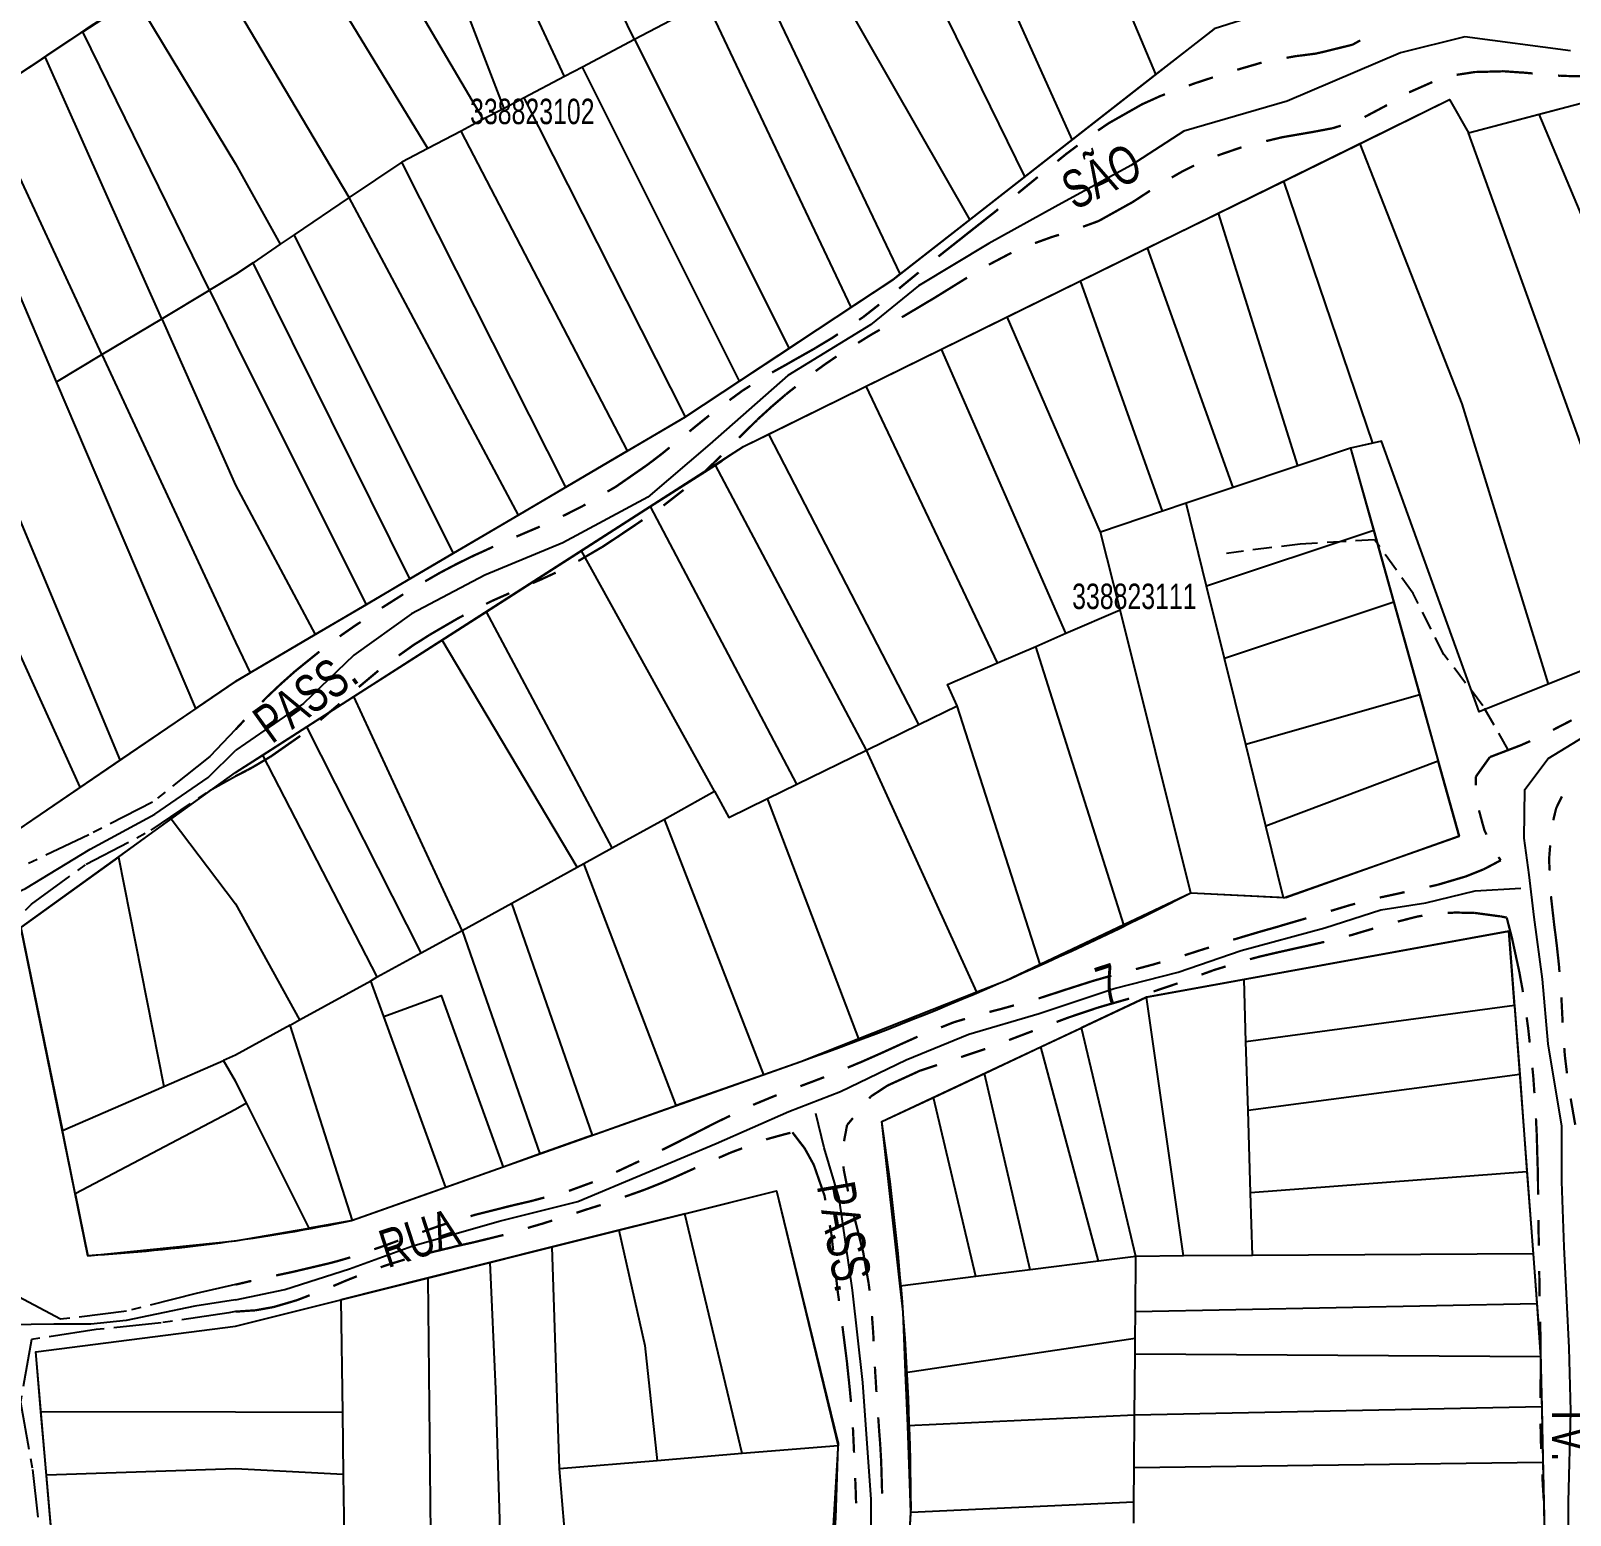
# Model space of a CAD drawing. Extents: x 204256 to 207861, y 4845615 to 4848347.
# Drawn here: x 205780.1 to 205901.2, y 4847401.7 to 4847518.5 of the extents above; entities that cross this region are included whole.
import ezdxf
from ezdxf.enums import TextEntityAlignment as Align

# ---------------------------------------------------------------- set-up
doc = ezdxf.new("R2010")
doc.units = 0
doc.header["$LTSCALE"] = 1.5
doc.header["$MEASUREMENT"] = 0
doc.linetypes.add('PHANTOMX2', pattern=[5, 2.5, -0.5, 0.5, -0.5, 0.5, -0.5])
doc.linetypes.add('TRACO_15', pattern=[3, 2, -1])
for name, color, linetype in [('CD-MALHA-LOTES', 40, 'CONTINUOUS'), ('CD_TXT_QUADRA', 7, 'CONTINUOUS'), ('RU-QUADRAS', 210, 'CONTINUOUS'), ('SV-CAMINHO-TRILHA', 20, 'CONTINUOUS'), ('SV-EIXO-RUA-N-PAV', 6, 'CONTINUOUS'), ('SV-RUA-NAO-PAV-S-GUIA-C-GUIA', 7, 'PHANTOMX2'), ('SV-TXT-RUA-N-PAV-S-GUIA-C-GUIA', 7, 'CONTINUOUS')]:
    doc.layers.add(name, color=color, linetype=linetype)
doc.styles.add('ARIAL', font='ARIAL.TTF')

msp = doc.modelspace()

# ---------------------------------------------------------------- linework, layer by layer
at = {"layer": 'CD-MALHA-LOTES'}
for points in [[(205827.6, 4847517.82), (205817.04, 4847539.43)], [(205868.61, 4847515.09), (205859.43, 4847536.9)], [(205822.07, 4847514.91), (205812.13, 4847536.35)], [(205817.33, 4847512.41), (205808.91, 4847534.33)], [(205862.03, 4847509.95), (205851.28, 4847533.83)], [(205858.3, 4847507.04), (205846.12, 4847531.88)], [(205815.69, 4847511.55), (205804.08, 4847531.3)], [(205811.34, 4847509.25), (205799.62, 4847528.5)], [(205805.15, 4847505.39), (205793.7, 4847524.7)], [(205853.97, 4847503.66), (205841.64, 4847525.22)], [(205848.5, 4847499.39), (205837.28, 4847522.93)], [(205784.19, 4847518.42), (205788.32, 4847521.14)], [(205788.32, 4847521.14), (205796.21, 4847508.04), (205799.72, 4847501.72)], [(205833.24, 4847520.79), (205827.6, 4847517.82)], [(205844.63, 4847496.76), (205833.24, 4847520.79)], [(205781.24, 4847516.47), (205784.19, 4847518.42)], [(205794.17, 4847498.12), (205784.19, 4847518.42)], [(205873.13, 4847518.61), (205868.61, 4847515.09)], [(205827.6, 4847517.82), (205823.5, 4847515.66)], [(205827.6, 4847517.82), (205839.75, 4847493.53)], [(205777.1, 4847511.56), (205778.61, 4847514.73), (205781.24, 4847516.47)], [(205790.4, 4847495.86), (205781.24, 4847516.47)], [(205822.07, 4847514.91), (205818.92, 4847513.25)], [(205823.5, 4847515.66), (205822.07, 4847514.91)], [(205835.86, 4847490.96), (205823.5, 4847515.66)], [(205868.61, 4847515.09), (205862.03, 4847509.95)], [(205898.76, 4847511.95), (205904.25, 4847513.4)], [(205817.33, 4847512.41), (205815.69, 4847511.55)], [(205818.92, 4847513.25), (205817.33, 4847512.41)], [(205831.6, 4847488.14), (205818.92, 4847513.25)], [(205884.64, 4847509.63), (205891.7, 4847513.1), (205893.2, 4847510.48)], [(205785.7, 4847493.04), (205777.1, 4847511.56)], [(205815.69, 4847511.55), (205813.95, 4847510.63)], [(205893.2, 4847510.48), (205898.76, 4847511.95)], [(205905.58, 4847495.71), (205898.76, 4847511.95)], [(205813.95, 4847510.63), (205811.34, 4847509.25)], [(205827.04, 4847485.46), (205813.95, 4847510.63)], [(205862.03, 4847509.95), (205858.3, 4847507.04)], [(205907.67, 4847470.39), (205893.2, 4847510.48)], [(205811.34, 4847509.25), (205809.29, 4847508.17)], [(205878.67, 4847506.69), (205884.64, 4847509.63)], [(205884.64, 4847509.63), (205892.67, 4847489.17), (205899.47, 4847467.12)], [(205782.12, 4847490.9), (205775.11, 4847507.36)], [(205809.29, 4847508.17), (205805.15, 4847505.39)], [(205822.2, 4847482.61), (205809.29, 4847508.17)], [(205858.3, 4847507.04), (205853.97, 4847503.66)], [(205873.53, 4847504.17), (205878.67, 4847506.69)], [(205885.67, 4847486.08), (205878.67, 4847506.69)], [(205805.15, 4847505.39), (205800.82, 4847502.46)], [(205818.46, 4847480.41), (205805.15, 4847505.39)], [(205867.94, 4847501.43), (205873.53, 4847504.17)], [(205879.77, 4847484.29), (205873.53, 4847504.17)], [(205853.97, 4847503.66), (205848.5, 4847499.39)], [(205799.72, 4847501.72), (205797.58, 4847500.27)], [(205800.82, 4847502.46), (205799.72, 4847501.72)], [(205813.36, 4847477.41), (205800.82, 4847502.46)], [(205862.66, 4847498.83), (205867.94, 4847501.43)], [(205874.69, 4847482.58), (205867.94, 4847501.43)], [(205797.58, 4847500.27), (205796.21, 4847499.34), (205794.17, 4847498.12)], [(205809.91, 4847475.39), (205797.58, 4847500.27)], [(205787.13, 4847461.15), (205771.23, 4847499.21)], [(205844.63, 4847496.76), (205847.9, 4847498.92), (205848.5, 4847499.39)], [(205790.4, 4847495.86), (205794.17, 4847498.12)], [(205794.17, 4847498.12), (205796.21, 4847493.95), (205806.47, 4847473.36)], [(205856.91, 4847496.01), (205862.66, 4847498.83)], [(205869.13, 4847480.72), (205862.66, 4847498.83)], [(205844.63, 4847496.76), (205839.75, 4847493.53)], [(205785.7, 4847493.04), (205790.4, 4847495.86)], [(205790.4, 4847495.86), (205796.21, 4847482.77), (205802.47, 4847471.01)], [(205851.75, 4847493.47), (205856.91, 4847496.01)], [(205864.25, 4847479.08), (205856.91, 4847496.01)], [(205782.12, 4847490.9), (205785.7, 4847493.04)], [(205785.7, 4847493.04), (205796.21, 4847470.42), (205797.35, 4847468)], [(205839.75, 4847493.53), (205835.86, 4847490.96)], [(205845.81, 4847490.55), (205851.75, 4847493.47)], [(205861.53, 4847471.11), (205851.75, 4847493.47)], [(205793.08, 4847465.2), (205782.12, 4847490.9)], [(205835.86, 4847490.96), (205831.6, 4847488.14)], [(205838.15, 4847486.79), (205845.81, 4847490.55)], [(205856.14, 4847468.78), (205845.81, 4847490.55)], [(205827.04, 4847485.46), (205831.6, 4847488.14)], [(205833.95, 4847484.35), (205834.48, 4847484.69), (205836.17, 4847485.82), (205838.15, 4847486.79)], [(205849.96, 4847463.94), (205838.15, 4847486.79)], [(205883.92, 4847485.68), (205879.77, 4847484.29)], [(205885.67, 4847486.08), (205883.92, 4847485.68)], [(205883.92, 4847485.68), (205885.74, 4847479.2)], [(205899.47, 4847467.12), (205894.02, 4847464.94), (205886.35, 4847486.24), (205885.67, 4847486.08)], [(205827.04, 4847485.46), (205822.2, 4847482.61)], [(205828.85, 4847481.08), (205833.95, 4847484.35)], [(205845.83, 4847461.91), (205833.95, 4847484.35)], [(205879.77, 4847484.29), (205874.69, 4847482.58)], [(205822.2, 4847482.61), (205818.46, 4847480.41)], [(205874.69, 4847482.58), (205870.98, 4847481.34)], [(205823.42, 4847477.6), (205828.85, 4847481.08)], [(205840.35, 4847459.23), (205828.85, 4847481.08)], [(205869.13, 4847480.72), (205864.25, 4847479.08)], [(205870.98, 4847481.34), (205869.13, 4847480.72)], [(205872.59, 4847474.82), (205870.98, 4847481.34)], [(205818.46, 4847480.41), (205813.36, 4847477.41)], [(205783.98, 4847459), (205774.78, 4847479.28)], [(205865.78, 4847472.95), (205864.25, 4847479.08)], [(205885.74, 4847479.2), (205872.59, 4847474.82)], [(205885.74, 4847479.2), (205887.32, 4847473.56)], [(205813.36, 4847477.41), (205809.91, 4847475.39)], [(205815.95, 4847472.81), (205823.42, 4847477.6)], [(205833.89, 4847458.68), (205823.42, 4847477.6)], [(205809.91, 4847475.39), (205806.47, 4847473.36)], [(205874, 4847469.12), (205872.59, 4847474.82)], [(205887.32, 4847473.56), (205874, 4847469.12)], [(205887.32, 4847473.56), (205889.36, 4847466.26)], [(205806.47, 4847473.36), (205802.47, 4847471.01)], [(205812.47, 4847470.58), (205815.95, 4847472.81)], [(205825.84, 4847454.24), (205815.95, 4847472.81)], [(205861.53, 4847471.11), (205865.78, 4847472.95)], [(205871.34, 4847450.67), (205865.78, 4847472.95)], [(205802.47, 4847471.01), (205797.35, 4847468)], [(205859.15, 4847470.08), (205861.53, 4847471.11)], [(205805.52, 4847466.13), (205812.47, 4847470.58)], [(205823.07, 4847452.72), (205812.47, 4847470.58)], [(205856.14, 4847468.78), (205859.15, 4847470.08)], [(205866.07, 4847448.17), (205859.15, 4847470.08)], [(205907.67, 4847470.39), (205899.47, 4847467.12)], [(205852.97, 4847465.41), (205852.22, 4847467.09), (205856.14, 4847468.78)], [(205875.67, 4847462.35), (205874, 4847469.12)], [(205793.08, 4847465.2), (205796.21, 4847467.33), (205797.35, 4847468)], [(205889.36, 4847466.26), (205875.67, 4847462.35)], [(205889.36, 4847466.26), (205890.82, 4847461.06)], [(205793.08, 4847465.2), (205787.13, 4847461.15)], [(205801.81, 4847463.75), (205805.52, 4847466.13)], [(205814.03, 4847447.74), (205805.52, 4847466.13)], [(205849.96, 4847463.94), (205852.97, 4847465.41)], [(205859.51, 4847445.05), (205852.97, 4847465.41)], [(205798.35, 4847461.53), (205801.81, 4847463.75)], [(205810.81, 4847445.96), (205801.81, 4847463.75)], [(205845.83, 4847461.91), (205849.96, 4847463.94)], [(205791.15, 4847456.51), (205796.21, 4847460.16), (205798.35, 4847461.53)], [(205807.36, 4847444.07), (205798.35, 4847461.53)], [(205840.35, 4847459.23), (205845.83, 4847461.91)], [(205854.53, 4847442.87), (205845.83, 4847461.91)], [(205877.26, 4847455.93), (205875.67, 4847462.35)], [(205787.13, 4847461.15), (205783.98, 4847459)], [(205890.82, 4847461.06), (205877.26, 4847455.93)], [(205878.65, 4847450.3), (205892.47, 4847455.15), (205890.82, 4847461.06)], [(205783.98, 4847459), (205776.01, 4847453.58), (205774.51, 4847453.05)], [(205838.05, 4847458.11), (205840.35, 4847459.23)], [(205829.94, 4847456.5), (205833.89, 4847458.68)], [(205833.89, 4847458.68), (205835.01, 4847456.62), (205838.05, 4847458.11)], [(205845.24, 4847439.2), (205838.05, 4847458.11)], [(205787, 4847453.51), (205791.15, 4847456.51)], [(205791.15, 4847456.51), (205796.21, 4847449.82), (205801.25, 4847440.7)], [(205825.84, 4847454.24), (205829.94, 4847456.5)], [(205837.77, 4847436.38), (205829.94, 4847456.5)], [(205878.65, 4847450.3), (205877.26, 4847455.93)], [(205823.6, 4847453.01), (205825.84, 4847454.24)], [(205787, 4847453.51), (205779.32, 4847447.97), (205782.59, 4847431.99)], [(205787, 4847453.51), (205790.56, 4847435.46)], [(205823.07, 4847452.72), (205823.6, 4847453.01)], [(205830.88, 4847433.96), (205823.6, 4847453.01)], [(205817.94, 4847449.89), (205823.07, 4847452.72)], [(205871.34, 4847450.67), (205866.07, 4847448.17)], [(205878.65, 4847450.3), (205871.34, 4847450.67)], [(205814.03, 4847447.74), (205817.94, 4847449.89)], [(205824.28, 4847431.62), (205817.94, 4847449.89)], [(205866.07, 4847448.17), (205859.51, 4847445.05)], [(205810.81, 4847445.96), (205814.03, 4847447.74)], [(205814.03, 4847447.74), (205820.15, 4847430.15)], [(205896.8, 4847441.82), (205896.36, 4847447.67), (205875.55, 4847443.87)], [(205807.36, 4847444.07), (205810.81, 4847445.96)], [(205859.51, 4847445.05), (205856.76, 4847443.75), (205854.53, 4847442.87)], [(205801.25, 4847440.7), (205806.84, 4847443.78)], [(205806.84, 4847443.78), (205807.36, 4847444.07)], [(205807.87, 4847440.96), (205806.84, 4847443.78)], [(205875.55, 4847443.87), (205867.86, 4847442.47)], [(205875.69, 4847438.98), (205875.55, 4847443.87)], [(205807.87, 4847440.96), (205812.39, 4847442.61), (205817.26, 4847429.12)], [(205854.53, 4847442.87), (205845.24, 4847439.2)], [(205867.86, 4847442.47), (205862.74, 4847440.07)], [(205870.77, 4847422.12), (205867.86, 4847442.47)], [(205812.75, 4847427.52), (205807.87, 4847440.96)], [(205896.8, 4847441.82), (205875.69, 4847438.98)], [(205896.8, 4847441.82), (205897.22, 4847436.39)], [(205800.51, 4847440.29), (205796.21, 4847437.92), (205795.25, 4847437.5)], [(205800.51, 4847440.29), (205801.25, 4847440.7)], [(205805.4, 4847424.9), (205800.51, 4847440.29)], [(205859.56, 4847438.57), (205862.74, 4847440.07)], [(205867.03, 4847422.09), (205862.74, 4847440.07)], [(205845.24, 4847439.2), (205840.68, 4847437.4), (205837.77, 4847436.38)], [(205855.12, 4847436.49), (205859.56, 4847438.57)], [(205864.1, 4847421.72), (205859.56, 4847438.57)], [(205875.85, 4847433.57), (205875.69, 4847438.98)], [(205790.56, 4847435.46), (205795.25, 4847437.5)], [(205797.07, 4847434.16), (205796.21, 4847435.88), (205795.25, 4847437.5)], [(205837.77, 4847436.38), (205830.88, 4847433.96)], [(205851.1, 4847434.6), (205855.12, 4847436.49)], [(205858.71, 4847421.04), (205855.12, 4847436.49)], [(205897.22, 4847436.39), (205875.85, 4847433.57)], [(205897.22, 4847436.39), (205897.79, 4847428.73)], [(205782.59, 4847431.99), (205790.56, 4847435.46)], [(205783.6, 4847427.04), (205796.21, 4847433.68), (205797.07, 4847434.16)], [(205802.01, 4847424.3), (205797.07, 4847434.16)], [(205824.28, 4847431.62), (205830.02, 4847433.66), (205830.88, 4847433.96)], [(205848.49, 4847419.75), (205847.05, 4847432.7), (205851.1, 4847434.6)], [(205854.43, 4847420.5), (205851.1, 4847434.6)], [(205876.04, 4847427.09), (205875.85, 4847433.57)], [(205783.6, 4847427.04), (205782.59, 4847431.99)], [(205824.28, 4847431.62), (205820.15, 4847430.15)], [(205820.15, 4847430.15), (205817.26, 4847429.12)], [(205817.26, 4847429.12), (205812.75, 4847427.52)], [(205897.79, 4847428.73), (205876.04, 4847427.09)], [(205897.79, 4847428.73), (205898.28, 4847422.3)], [(205812.75, 4847427.52), (205805.4, 4847424.9)], [(205783.6, 4847427.04), (205784.6, 4847422.13), (205796.21, 4847423.3), (205802.01, 4847424.3)], [(205831.56, 4847425.44), (205838.75, 4847427.24), (205843.61, 4847407.19)], [(205876.19, 4847422.15), (205876.04, 4847427.09)], [(205831.56, 4847425.44), (205826.35, 4847424.14)], [(205836.07, 4847406.57), (205831.56, 4847425.44)], [(205805.4, 4847424.9), (205802.01, 4847424.3)], [(205826.35, 4847424.14), (205821.1, 4847422.83)], [(205826.35, 4847424.14), (205828.41, 4847415.08), (205829.38, 4847406.01)], [(205821.1, 4847422.83), (205816.22, 4847421.61)], [(205821.68, 4847405.37), (205821.1, 4847422.83)], [(205816.22, 4847421.61), (205811.37, 4847420.4)], [(205816.22, 4847421.61), (205816.65, 4847411.64), (205817.07, 4847397.98)], [(205864.1, 4847421.72), (205858.71, 4847421.04)], [(205867.03, 4847422.09), (205864.1, 4847421.72)], [(205866.99, 4847417.72), (205867.03, 4847422.09)], [(205870.77, 4847422.12), (205867.03, 4847422.09)], [(205876.19, 4847422.15), (205870.77, 4847422.12)], [(205898.28, 4847422.3), (205876.19, 4847422.15)], [(205898.28, 4847422.3), (205898.58, 4847418.35)], [(205811.37, 4847420.4), (205804.48, 4847418.68)], [(205811.59, 4847397.75), (205811.37, 4847420.4)], [(205854.43, 4847420.5), (205848.49, 4847419.75)], [(205858.71, 4847421.04), (205854.43, 4847420.5)], [(205848.91, 4847412.93), (205848.72, 4847417.73), (205848.49, 4847419.75)], [(205780.9, 4847409.85), (205780.49, 4847414.58), (205796.21, 4847416.61), (205804.48, 4847418.68)], [(205804.48, 4847418.68), (205804.61, 4847409.81)], [(205866.98, 4847415.64), (205866.99, 4847417.72)], [(205898.58, 4847418.35), (205866.99, 4847417.72)], [(205898.58, 4847418.35), (205898.87, 4847414.19)], [(205866.98, 4847415.64), (205848.91, 4847412.93)], [(205866.97, 4847414.4), (205866.98, 4847415.64)], [(205866.93, 4847409.6), (205866.97, 4847414.4)], [(205898.87, 4847414.19), (205866.97, 4847414.4)], [(205898.87, 4847414.19), (205898.96, 4847410.24)], [(205849.08, 4847408.76), (205848.91, 4847412.93)], [(205804.61, 4847409.81), (205796.21, 4847409.82), (205780.9, 4847409.85)], [(205781.33, 4847404.87), (205780.9, 4847409.85)], [(205804.61, 4847409.81), (205804.67, 4847404.94)], [(205866.93, 4847409.6), (205849.08, 4847408.76)], [(205866.9, 4847405.45), (205866.93, 4847409.6)], [(205898.96, 4847410.24), (205866.93, 4847409.6)], [(205898.96, 4847410.24), (205899.05, 4847405.87)], [(205849.32, 4847401.93), (205849.08, 4847408.76)], [(205843.61, 4847407.19), (205836.07, 4847406.57)], [(205843.25, 4847399.07), (205843.42, 4847401.5), (205843.61, 4847407.19)], [(205829.38, 4847406.01), (205821.68, 4847405.37)], [(205836.07, 4847406.57), (205829.38, 4847406.01)], [(205899.05, 4847405.87), (205866.9, 4847405.45)], [(205899.05, 4847405.87), (205899.18, 4847399.85)], [(205804.67, 4847404.94), (205796.21, 4847405.38), (205781.33, 4847404.87)], [(205781.85, 4847398.84), (205781.33, 4847404.87)], [(205804.67, 4847404.94), (205804.75, 4847399.88)], [(205822.29, 4847398.19), (205821.68, 4847405.37)], [(205866.88, 4847402.75), (205866.9, 4847405.45)], [(205866.88, 4847402.75), (205849.32, 4847401.93)], [(205866.86, 4847401.1), (205866.88, 4847402.75)], [(205848.9, 4847394.43), (205849.32, 4847401.93)]]:
    msp.add_lwpolyline(points, dxfattribs=at)
at = {"layer": 'RU-QUADRAS', "color": 6, "linetype": 'Continuous'}
for points in [[(205727.78, 4847443.76), (205728.36, 4847447.57), (205734.75, 4847453.12), (205766.06, 4847488.34), (205778.61, 4847514.73, -0.011853), (205828.86, 4847546.84), (205842.36, 4847552.87), (205856.57, 4847555.03), (205879.47, 4847560.57), (205890.55, 4847524.21), (205873.2, 4847518.67), (205847.9, 4847498.92), (205831.51, 4847488.08), (205796.21, 4847467.33), (205776.01, 4847453.58), (205730.9, 4847437.85)], [(205779.32, 4847447.97), (205796.21, 4847460.16), (205836.17, 4847485.82), (205891.7, 4847513.1), (205893.2, 4847510.48), (205916.09, 4847516.52), (205943.57, 4847484.75), (205894.02, 4847464.94), (205886.35, 4847486.24), (205883.92, 4847485.68), (205892.47, 4847455.15), (205878.82, 4847450.29), (205871.34, 4847450.67, -0.033532), (205840.68, 4847437.4), (205805.33, 4847424.88, -0.035568), (205784.6, 4847422.13)], [(205847.05, 4847361.79), (205849.34, 4847402.34, 0.035431), (205847.05, 4847432.7), (205867.86, 4847442.47), (205896.36, 4847447.67), (205898.86, 4847414.61), (205899.9, 4847367.2), (205873.89, 4847352.02), (205848.51, 4847343.91)]]:
    msp.add_lwpolyline(points, format="xyb", close=True, dxfattribs=at)
msp.add_lwpolyline([(205780.49, 4847414.58), (205796.21, 4847416.61), (205838.75, 4847427.24), (205843.62, 4847407.38), (205841.8, 4847377.39), (205844.43, 4847340.31), (205813.82, 4847331.8), (205814.02, 4847330.58), (205796.21, 4847327.65), (205788.02, 4847327.13)], close=True, dxfattribs=at)
at = {"layer": 'SV-CAMINHO-TRILHA', "linetype": 'TRACO_15', "ltscale": 0.5}
msp.add_lwpolyline([(205896.32, 4847461.94), (205894.33, 4847465.41), (205891.26, 4847469.43), (205888.83, 4847474.25), (205885.81, 4847478.47), (205879.96, 4847478.13), (205874.91, 4847477.5), (205874.16, 4847477.38)], dxfattribs=at)
at = {"layer": 'SV-EIXO-RUA-N-PAV'}
for points in [[(205901.22, 4847516.95), (205892.91, 4847518.03), (205887.85, 4847516.77), (205878.92, 4847512.98), (205870.79, 4847510.63), (205866.64, 4847507.92), (205860.68, 4847504.67), (205855.45, 4847501.78), (205849.94, 4847498.44), (205846.15, 4847495.37), (205839.65, 4847491.4), (205833.51, 4847485.99), (205828.63, 4847481.83), (205821.95, 4847478.22), (205815.81, 4847475.69), (205810.04, 4847472.63), (205805.52, 4847469.38), (205801.55, 4847465.58), (205796.23, 4847461.92)], [(205901.48, 4847388.38), (205901.09, 4847394.71), (205901.06, 4847402.78), (205901.25, 4847409.9), (205901.12, 4847414.9), (205900.92, 4847418.63), (205900.73, 4847422.84), (205900.53, 4847427.98), (205900.53, 4847432.33), (205899.47, 4847438.82), (205899.01, 4847443.9), (205898.35, 4847448.77), (205897.96, 4847452.1), (205897.56, 4847455), (205897.63, 4847458.82), (205899.47, 4847461.26), (205903.23, 4847463.56)], [(205772.26, 4847447.7), (205779.69, 4847451.02), (205784.76, 4847454.14), (205789.86, 4847456.89), (205794.04, 4847459.77), (205796.23, 4847461.92)], [(205796.21, 4847418.66), (205800.08, 4847419.48), (205805.18, 4847421.11), (205810.08, 4847422.88), (205816.95, 4847424.85), (205823.13, 4847426.41), (205828.51, 4847428.66), (205834.01, 4847430.97), (205839.72, 4847433.48), (205843.8, 4847435.05), (205848.97, 4847437.56), (205853.9, 4847439.57), (205859.41, 4847441.2), (205865.32, 4847443.17), (205870.35, 4847444.46), (205875.32, 4847446.16), (205881.88, 4847447.93), (205886.3, 4847449.36), (205889.83, 4847449.9), (205893.71, 4847450.85), (205897.31, 4847451.06)], [(205847.73, 4847333.77), (205846.65, 4847343.35), (205845.81, 4847352.01), (205844.89, 4847359.79), (205844.75, 4847367.96), (205844.75, 4847373.89), (205845.02, 4847380.35), (205845.68, 4847387.59), (205846.2, 4847394.45), (205846.2, 4847402.95), (205845.54, 4847412.17), (205844.75, 4847419.42), (205843.7, 4847426.67), (205842.51, 4847430.62), (205841.85, 4847433.32)], [(205796.21, 4847418.66), (205793, 4847418.18), (205789.99, 4847417.55), (205787.6, 4847417.04), (205784.82, 4847416.76), (205781.92, 4847416.76), (205778.34, 4847416.7), (205775.95, 4847416.64)]]:
    msp.add_lwpolyline(points, dxfattribs=at)
at = {"layer": 'SV-RUA-NAO-PAV-S-GUIA-C-GUIA', "const_width": 0.18}
for points in [[(205884.07, 4847517.42), (205881.84, 4847516.87)], [(205884.68, 4847517.76), (205884.07, 4847517.42)], [(205876.92, 4847516.01), (205875, 4847515.45)], [(205879.67, 4847516.53), (205878.88, 4847516.39)], [(205879.87, 4847516.55), (205879.67, 4847516.53)], [(205881.18, 4847516.72), (205879.87, 4847516.55)], [(205881.84, 4847516.87), (205881.18, 4847516.72)], [(205872.14, 4847514.54), (205871.77, 4847514.42)], [(205873.09, 4847514.85), (205872.14, 4847514.54)], [(205892.26, 4847515.05), (205893.25, 4847515.2)], [(205893.25, 4847515.2), (205893.68, 4847515.27)], [(205893.68, 4847515.27), (205895.24, 4847515.31)], [(205895.24, 4847515.31), (205895.97, 4847515.33)], [(205895.97, 4847515.33), (205897.24, 4847515.24)], [(205897.24, 4847515.24), (205897.47, 4847515.23)], [(205897.47, 4847515.23), (205898.24, 4847515.16)], [(205900.23, 4847514.99), (205900.46, 4847514.97)], [(205900.46, 4847514.97), (205902.23, 4847514.93)], [(205868.95, 4847513.38), (205868.4, 4847513.13)], [(205869.32, 4847513.52), (205868.95, 4847513.38)], [(205871.77, 4847514.42), (205871.19, 4847514.21)], [(205888.52, 4847513.67), (205890.35, 4847514.48)], [(205867.53, 4847512.74), (205865.75, 4847511.73)], [(205868.4, 4847513.13), (205867.53, 4847512.74)], [(205885.02, 4847511.73), (205886.79, 4847512.67)], [(205864.92, 4847511.26), (205864.05, 4847510.67)], [(205865.75, 4847511.73), (205864.92, 4847511.26)], [(205882.51, 4847510.85), (205883.15, 4847511.05)], [(205877.28, 4847509.84), (205878.25, 4847510.07)], [(205878.25, 4847510.07), (205878.54, 4847510.14)], [(205878.54, 4847510.14), (205880.22, 4847510.43)], [(205880.22, 4847510.43), (205881.03, 4847510.57)], [(205881.03, 4847510.57), (205882.19, 4847510.79)], [(205882.19, 4847510.79), (205882.51, 4847510.85)], [(205861.57, 4847508.84), (205860.86, 4847508.26)], [(205861.64, 4847508.89), (205861.57, 4847508.84)], [(205862.44, 4847509.49), (205861.64, 4847508.89)], [(205873.45, 4847508.7), (205875.34, 4847509.35)], [(205869.85, 4847506.97), (205870.59, 4847507.4)], [(205870.59, 4847507.4), (205871.61, 4847507.91)], [(205859.24, 4847506.95), (205857.76, 4847505.74)], [(205859.31, 4847507.01), (205859.24, 4847506.95)], [(205864.12, 4847503.56), (205866.45, 4847504.86)], [(205866.45, 4847504.86), (205866.73, 4847505.01)], [(205866.73, 4847505.01), (205867.3, 4847505.38)], [(205867.3, 4847505.38), (205868, 4847505.84)], [(205868, 4847505.84), (205868.14, 4847505.93)], [(205855.42, 4847503.86), (205854.74, 4847503.32)], [(205855.92, 4847504.25), (205855.42, 4847503.86)], [(205856.2, 4847504.48), (205855.92, 4847504.25)], [(205853.85, 4847502.62), (205853.26, 4847502.15)], [(205854.74, 4847503.32), (205853.85, 4847502.62)], [(205860.47, 4847502.31), (205860.98, 4847502.46)], [(205862.87, 4847503.1), (205863.81, 4847503.44)], [(205863.81, 4847503.44), (205864.12, 4847503.56)], [(205853.26, 4847502.15), (205851.5, 4847500.76)], [(205859.09, 4847501.81), (205860.03, 4847502.15)], [(205860.03, 4847502.15), (205860.47, 4847502.31)], [(205855.47, 4847500.11), (205855.63, 4847500.2)], [(205855.63, 4847500.2), (205856.35, 4847500.58)], [(205856.35, 4847500.58), (205856.96, 4847500.9)], [(205856.96, 4847500.9), (205857.24, 4847501.04)], [(205849.17, 4847498.87), (205848.67, 4847498.46)], [(205849.94, 4847499.5), (205849.17, 4847498.87)], [(205851.25, 4847497.54), (205853.75, 4847499.09)], [(205848.67, 4847498.46), (205848.4, 4847498.23)], [(205846.05, 4847496.36), (205845.58, 4847495.99)], [(205846.84, 4847496.98), (205846.05, 4847496.36)], [(205848.8, 4847496.08), (205851.2, 4847497.51)], [(205851.2, 4847497.51), (205851.25, 4847497.54)], [(205845.58, 4847495.99), (205845.25, 4847495.77)], [(205848.62, 4847495.98), (205848.8, 4847496.08)], [(205843.09, 4847494.32), (205841.89, 4847493.6)], [(205843.59, 4847494.65), (205843.09, 4847494.32)], [(205845.17, 4847493.96), (205846.02, 4847494.49)], [(205846.02, 4847494.49), (205846.2, 4847494.6)], [(205846.2, 4847494.6), (205846.88, 4847494.99)], [(205841.8, 4847493.54), (205840.15, 4847492.61)], [(205841.89, 4847493.6), (205841.8, 4847493.54)], [(205842.61, 4847492.3), (205843.48, 4847492.89)], [(205839.56, 4847492.27), (205838.41, 4847491.63)], [(205840.15, 4847492.61), (205839.56, 4847492.27)], [(205841.84, 4847491.74), (205842.61, 4847492.3)], [(205836.7, 4847490.59), (205836.11, 4847490.22)], [(205839.49, 4847489.9), (205840.26, 4847490.51)], [(205836.11, 4847490.22), (205835.06, 4847489.45)], [(205838.35, 4847488.92), (205839.48, 4847489.89)], [(205839.48, 4847489.89), (205839.49, 4847489.9)], [(205833.46, 4847488.25), (205832.68, 4847487.62)], [(205835.81, 4847486.5), (205837.24, 4847487.9)], [(205837.24, 4847487.91), (205837.98, 4847488.58)], [(205837.24, 4847487.9), (205837.24, 4847487.91)], [(205837.98, 4847488.58), (205838.35, 4847488.92)], [(205832.53, 4847487.5), (205831.91, 4847486.99)], [(205832.68, 4847487.62), (205832.53, 4847487.5)], [(205830.35, 4847485.73), (205829.75, 4847485.24)], [(205828.55, 4847484.33), (205826.32, 4847482.78)], [(205828.78, 4847484.5), (205828.55, 4847484.33)], [(205829.75, 4847485.24), (205828.78, 4847484.5)], [(205832.96, 4847483.69), (205833.68, 4847484.38)], [(205833.68, 4847484.38), (205834.39, 4847485.06)], [(205834.39, 4847485.06), (205834.41, 4847485.08)], [(205826.12, 4847482.64), (205825.46, 4847482.26)], [(205826.32, 4847482.78), (205826.12, 4847482.64)], [(205829.87, 4847481.16), (205831.45, 4847482.39)], [(205822.85, 4847480.79), (205822.19, 4847480.45)], [(205823.53, 4847481.13), (205822.85, 4847480.79)], [(205823.73, 4847481.25), (205823.53, 4847481.13)], [(205819.99, 4847479.44), (205818.3, 4847478.72)], [(205820.14, 4847479.51), (205819.99, 4847479.44)], [(205822.19, 4847480.45), (205821.95, 4847480.34)], [(205826.26, 4847478.7), (205828.22, 4847480.02)], [(205825, 4847477.87), (205825.73, 4847478.35)], [(205825.73, 4847478.35), (205826.26, 4847478.7)], [(205814.98, 4847477.24), (205813.75, 4847476.64)], [(205815.56, 4847477.5), (205814.98, 4847477.24)], [(205816.47, 4847477.92), (205815.56, 4847477.5)], [(205823.17, 4847476.8), (205824.89, 4847477.81)], [(205824.89, 4847477.81), (205825, 4847477.87)], [(205812.3, 4847475.88), (205811.12, 4847475.2)], [(205812.87, 4847476.18), (205812.3, 4847475.88)], [(205813.63, 4847476.58), (205812.87, 4847476.18)], [(205813.75, 4847476.64), (205813.63, 4847476.58)], [(205820.16, 4847475.31), (205821.39, 4847475.88)], [(205819.57, 4847475.06), (205820.16, 4847475.31)], [(205809.4, 4847474.18), (205807.71, 4847473.11)], [(205815.92, 4847473.43), (205816.36, 4847473.65)], [(205816.36, 4847473.65), (205817.74, 4847474.26)], [(205813.26, 4847472.03), (205813.69, 4847472.28)], [(205813.69, 4847472.28), (205814.14, 4847472.52)], [(205805.62, 4847471.72), (205804.4, 4847470.87)], [(205806.05, 4847472), (205805.62, 4847471.72)], [(205810.69, 4847470.49), (205811.49, 4847471)], [(205811.49, 4847471), (205813.26, 4847472.03)], [(205809.04, 4847469.36), (205809.86, 4847469.94)], [(205809.86, 4847469.94), (205810.22, 4847470.2)], [(205810.22, 4847470.2), (205810.69, 4847470.49)], [(205802.8, 4847469.67), (205801.24, 4847468.41)], [(205800.48, 4847467.76), (205799.74, 4847467.1)], [(205800.86, 4847468.1), (205800.48, 4847467.76)], [(205801.24, 4847468.41), (205800.86, 4847468.1)], [(205805.9, 4847466.88), (205807.44, 4847468.17)], [(205798.65, 4847466.07), (205798.3, 4847465.71)], [(205799.01, 4847466.41), (205798.65, 4847466.07)], [(205799.74, 4847467.1), (205799.01, 4847466.41)], [(205802.87, 4847464.28), (205804.39, 4847465.57)], [(205796.9, 4847464.28), (205796.22, 4847463.55)], [(205901.31, 4847464.27), (205899.84, 4847463.51)], [(205796.22, 4847463.55), (205796.21, 4847463.55)], [(205798.94, 4847461.39), (205801.3, 4847463.04)], [(205898.05, 4847462.63), (205897.3, 4847462.3)], [(205797.55, 4847460.57), (205798.83, 4847461.33)], [(205798.83, 4847461.33), (205798.94, 4847461.39)], [(205894.87, 4847461.37), (205893.95, 4847460.08)], [(205895.26, 4847461.52), (205894.87, 4847461.37)], [(205897.3, 4847462.3), (205895.26, 4847461.52)], [(205796.21, 4847459.87), (205797.1, 4847460.33)], [(205797.1, 4847460.33), (205797.55, 4847460.57)], [(205893.95, 4847460.08), (205893.77, 4847459.82)], [(205893.77, 4847459.82), (205893.76, 4847459.14)], [(205900.1, 4847457.38), (205900.54, 4847458.27)], [(205894.02, 4847457.18), (205894.28, 4847456.21)], [(205899.86, 4847456.4), (205900.1, 4847457.38)], [(205900.1, 4847457.38), (205900.1, 4847457.38)], [(205894.28, 4847456.21), (205894.45, 4847455.61)], [(205894.45, 4847455.61), (205894.61, 4847455.27)], [(205899.53, 4847453.32), (205899.62, 4847454.42)], [(205894.84, 4847452.78), (205894.38, 4847452.54)], [(205895.73, 4847453.25), (205894.84, 4847452.78)], [(205895.55, 4847453.51), (205895.73, 4847453.25)], [(205899.58, 4847452.43), (205899.53, 4847453.32)], [(205892.98, 4847451.98), (205891.09, 4847451.42)], [(205893.01, 4847451.99), (205892.98, 4847451.98)], [(205894.38, 4847452.54), (205893.01, 4847451.99)], [(205886.31, 4847450.34), (205886.21, 4847450.32)], [(205887.19, 4847450.53), (205886.31, 4847450.34)], [(205887.78, 4847450.66), (205887.19, 4847450.53)], [(205888.17, 4847450.75), (205887.78, 4847450.66)], [(205890.71, 4847451.31), (205890.12, 4847451.18)], [(205891.09, 4847451.42), (205890.71, 4847451.31)], [(205899.69, 4847450.33), (205899.68, 4847450.43)], [(205899.79, 4847449.44), (205899.69, 4847450.33)], [(205883.92, 4847449.74), (205882.36, 4847449.27)], [(205884.28, 4847449.83), (205883.92, 4847449.74)], [(205891.56, 4847449.11), (205892.18, 4847449.14)], [(205892.18, 4847449.14), (205893.56, 4847449.11)], [(205893.56, 4847449.11), (205893.69, 4847449.11)], [(205893.69, 4847449.11), (205895.54, 4847448.86)], [(205899.96, 4847447.96), (205899.79, 4847449.44)], [(205878.3, 4847448.06), (205877.56, 4847447.85)], [(205878.52, 4847448.13), (205878.3, 4847448.06)], [(205880.44, 4847448.69), (205878.52, 4847448.13)], [(205887.63, 4847448.43), (205888.6, 4847448.68)], [(205888.6, 4847448.68), (205889.19, 4847448.83)], [(205889.19, 4847448.83), (205889.57, 4847448.89)], [(205895.54, 4847448.86), (205895.73, 4847448.84)], [(205895.73, 4847448.84), (205896.2, 4847448.74)], [(205896.2, 4847448.74), (205896.45, 4847447.77)], [(205900.03, 4847447.45), (205899.96, 4847447.96)], [(205874.81, 4847447.04), (205874.68, 4847447.01)], [(205875.64, 4847447.29), (205874.81, 4847447.04)], [(205876.85, 4847447.65), (205875.64, 4847447.29)], [(205877.56, 4847447.85), (205876.85, 4847447.65)], [(205880.54, 4847446.53), (205881.85, 4847446.83)], [(205883.78, 4847447.32), (205884.06, 4847447.39)], [(205884.06, 4847447.39), (205884.75, 4847447.6)], [(205884.75, 4847447.6), (205885.5, 4847447.82)], [(205885.5, 4847447.82), (205885.7, 4847447.88)], [(205896.45, 4847447.77), (205896.58, 4847447.29)], [(205896.58, 4847447.29), (205897.11, 4847444.84)], [(205900.15, 4847446.47), (205900.03, 4847447.45)], [(205871.95, 4847446.13), (205870.87, 4847445.78)], [(205872.78, 4847446.39), (205871.95, 4847446.13)], [(205876, 4847445.47), (205876.83, 4847445.69)], [(205876.83, 4847445.69), (205877.94, 4847445.95)], [(205877.94, 4847445.95), (205878.29, 4847446.03)], [(205878.29, 4847446.03), (205879.9, 4847446.39)], [(205879.9, 4847446.39), (205880.54, 4847446.53)], [(205900.15, 4847446.46), (205900.15, 4847446.47)], [(205900.31, 4847444.98), (205900.15, 4847446.46)], [(205868.38, 4847445.05), (205867.03, 4847444.69)], [(205868.96, 4847445.22), (205868.38, 4847445.05)], [(205872.19, 4847444.26), (205873.13, 4847444.6)], [(205873.13, 4847444.6), (205873.15, 4847444.61)], [(205873.15, 4847444.61), (205874.09, 4847444.9)], [(205897.11, 4847444.84), (205897.18, 4847444.54)], [(205897.18, 4847444.54), (205897.3, 4847443.86)], [(205900.35, 4847444.47), (205900.31, 4847444.98)], [(205863.65, 4847443.76), (205861.27, 4847443)], [(205864.13, 4847443.9), (205863.65, 4847443.76)], [(205865.1, 4847444.17), (205864.13, 4847443.9)], [(205868.42, 4847442.93), (205870.31, 4847443.57)], [(205897.3, 4847443.86), (205897.45, 4847443.06)], [(205897.45, 4847443.06), (205897.47, 4847442.88)], [(205857.44, 4847441.84), (205856.52, 4847441.58)], [(205860.79, 4847442.84), (205859.37, 4847442.38)], [(205861.27, 4847443), (205860.79, 4847442.84)], [(205864.03, 4847441.66), (205866.5, 4847442.37)], [(205900.6, 4847440.48), (205900.5, 4847442.47)], [(205853.59, 4847440.77), (205852.74, 4847440.52)], [(205856.52, 4847441.58), (205855.51, 4847441.32)], [(205860.79, 4847440.53), (205861.72, 4847440.88)], [(205861.72, 4847440.88), (205863.62, 4847441.52)], [(205863.62, 4847441.52), (205864.03, 4847441.66)], [(205897.77, 4847440.9), (205897.88, 4847440.09)], [(205852.74, 4847440.52), (205851.7, 4847440.11)], [(205857.05, 4847439.11), (205857.86, 4847439.42)], [(205857.86, 4847439.42), (205858.92, 4847439.82)], [(205897.88, 4847440.09), (205898.01, 4847438.91)], [(205848.58, 4847438.8), (205847.11, 4847438.13)], [(205848.94, 4847438.96), (205848.58, 4847438.8)], [(205849.85, 4847439.37), (205848.94, 4847438.96)], [(205854.23, 4847438.09), (205855.04, 4847438.36)], [(205855.04, 4847438.36), (205855.18, 4847438.41)], [(205900.77, 4847437.92), (205900.73, 4847438.48)], [(205845.17, 4847437.28), (205844.36, 4847436.94)], [(205845.28, 4847437.32), (205845.17, 4847437.28)], [(205846.55, 4847437.88), (205845.28, 4847437.32)], [(205847.11, 4847438.13), (205846.55, 4847437.88)], [(205850.02, 4847436.69), (205851.39, 4847437.14)], [(205853.28, 4847437.77), (205854.23, 4847438.09)], [(205900.82, 4847437.49), (205900.77, 4847437.92)], [(205900.94, 4847436.49), (205900.82, 4847437.49)], [(205841.57, 4847435.83), (205841.14, 4847435.67)], [(205842.51, 4847436.19), (205841.57, 4847435.83)], [(205847.51, 4847435.54), (205849.51, 4847436.45)], [(205849.51, 4847436.45), (205850.02, 4847436.69)], [(205898.22, 4847436.93), (205898.29, 4847436.22)], [(205898.29, 4847436.22), (205898.38, 4847434.93)], [(205838.34, 4847434.6), (205836.92, 4847434.01)], [(205838.77, 4847434.77), (205838.34, 4847434.6)], [(205841.14, 4847435.67), (205840.64, 4847435.48)], [(205846.05, 4847434.51), (205846.19, 4847434.68)], [(205846.19, 4847434.68), (205846.84, 4847435.1)], [(205846.84, 4847435.1), (205847.51, 4847435.54)], [(205901.59, 4847432.44), (205901.23, 4847434.51)], [(205833.32, 4847432.27), (205832.74, 4847431.97)], [(205834.07, 4847432.65), (205833.32, 4847432.27)], [(205834.21, 4847432.72), (205834.07, 4847432.65)], [(205835.11, 4847433.15), (205834.21, 4847432.72)], [(205844.26, 4847432.14), (205844.31, 4847432.42)], [(205844.31, 4847432.42), (205844.77, 4847432.97)], [(205898.5, 4847432.94), (205898.55, 4847431.94)], [(205830.92, 4847431.04), (205829.75, 4847430.46)], [(205831.54, 4847431.36), (205830.92, 4847431.04)], [(205832.74, 4847431.97), (205831.54, 4847431.36)], [(205837.94, 4847431.28), (205838.03, 4847431.32)], [(205838.03, 4847431.32), (205838.9, 4847431.56)], [(205838.9, 4847431.56), (205839.49, 4847431.72)], [(205839.49, 4847431.72), (205839.86, 4847431.81)], [(205840.01, 4847431.85), (205840.62, 4847431.05)], [(205840.62, 4847431.05), (205840.97, 4847430.6)], [(205844.07, 4847431.15), (205844.26, 4847432.14)], [(205898.55, 4847431.94), (205898.56, 4847431.73)], [(205898.56, 4847431.73), (205898.61, 4847429.94)], [(205834.21, 4847429.84), (205835.12, 4847430.24)], [(205835.12, 4847430.24), (205835.22, 4847430.28)], [(205835.22, 4847430.28), (205836.06, 4847430.59)], [(205840.97, 4847430.6), (205841.66, 4847429.35)], [(205898.61, 4847429.94), (205898.64, 4847428.97)], [(205827.96, 4847429.58), (205826.15, 4847428.73)], [(205830.55, 4847428.22), (205831.33, 4847428.57)], [(205831.33, 4847428.57), (205832.37, 4847429.04)], [(205841.66, 4847429.35), (205841.7, 4847429.27)], [(205841.7, 4847429.27), (205842.33, 4847427.46)], [(205844.05, 4847428.9), (205844.03, 4847429.17)], [(205844.19, 4847428.19), (205844.05, 4847428.9)], [(205898.64, 4847428.97), (205898.66, 4847427.94)], [(205824.31, 4847427.93), (205822.43, 4847427.24)], [(205827.76, 4847427.11), (205828.48, 4847427.37)], [(205828.48, 4847427.37), (205829.63, 4847427.83)], [(205829.63, 4847427.83), (205829.96, 4847427.97)], [(205829.96, 4847427.97), (205830.55, 4847428.22)], [(205842.33, 4847427.46), (205842.55, 4847426.82)], [(205844.39, 4847427.2), (205844.19, 4847428.19)], [(205898.66, 4847427.94), (205898.66, 4847427.47)], [(205898.66, 4847427.47), (205898.67, 4847426.94)], [(205818.56, 4847426.23), (205817.96, 4847426.09)], [(205819.42, 4847426.43), (205818.56, 4847426.23)], [(205819.54, 4847426.46), (205819.42, 4847426.43)], [(205820.5, 4847426.72), (205819.54, 4847426.46)], [(205824.23, 4847425.91), (205824.93, 4847426.13)], [(205826.82, 4847426.78), (205827.76, 4847427.11)], [(205842.55, 4847426.82), (205842.6, 4847426.5)], [(205815.09, 4847425.37), (205814.69, 4847425.25)], [(205815.65, 4847425.51), (205815.09, 4847425.37)], [(205817.96, 4847426.09), (205815.65, 4847425.51)], [(205820.34, 4847424.66), (205821.12, 4847424.91)], [(205823.02, 4847425.52), (205823.97, 4847425.83)], [(205823.97, 4847425.83), (205824.23, 4847425.91)], [(205845.57, 4847422.45), (205844.86, 4847425.26)], [(205898.7, 4847424.94), (205898.71, 4847423.94)], [(205812.22, 4847424.48), (205810.89, 4847424.01)], [(205812.78, 4847424.66), (205812.22, 4847424.48)], [(205814.96, 4847423.2), (205817.28, 4847423.77)], [(205819.2, 4847424.33), (205820.16, 4847424.61)], [(205820.16, 4847424.61), (205820.34, 4847424.66)], [(205842.95, 4847424.54), (205843.07, 4847423.88)], [(205843.07, 4847423.88), (205843.22, 4847422.55)], [(205898.71, 4847423.94), (205898.72, 4847423.2)], [(205808.04, 4847422.97), (205807.12, 4847422.65)], [(205808.07, 4847422.98), (205808.04, 4847422.97)], [(205809.01, 4847423.33), (205808.07, 4847422.98)], [(205811.45, 4847422.37), (205813.39, 4847422.84)], [(205813.39, 4847422.84), (205813.49, 4847422.87)], [(205813.49, 4847422.87), (205814.37, 4847423.07)], [(205814.37, 4847423.07), (205814.96, 4847423.2)], [(205898.72, 4847423.2), (205898.72, 4847422.94)], [(205803.64, 4847421.56), (205801.35, 4847421.02)], [(205804.27, 4847421.73), (205803.64, 4847421.56)], [(205805.2, 4847422), (205804.27, 4847421.73)], [(205805.23, 4847422.01), (205805.2, 4847422)], [(205807.62, 4847421.23), (205807.92, 4847421.34)], [(205807.92, 4847421.34), (205808.57, 4847421.55)], [(205808.57, 4847421.55), (205809.35, 4847421.79)], [(205809.35, 4847421.79), (205809.52, 4847421.84)], [(205845.59, 4847422.35), (205845.57, 4847422.45)], [(205846.01, 4847419.95), (205845.59, 4847422.35)], [(205797.45, 4847420.16), (205796.48, 4847419.93)], [(205800.72, 4847420.87), (205799.4, 4847420.59)], [(205801.35, 4847421.02), (205800.72, 4847420.87)], [(205803.9, 4847419.76), (205804.82, 4847420.15)], [(205804.82, 4847420.15), (205805.21, 4847420.31)], [(205805.21, 4847420.31), (205805.75, 4847420.52)], [(205843.43, 4847420.57), (205843.55, 4847419.57)], [(205898.76, 4847420.94), (205898.77, 4847420.2)], [(205898.77, 4847420.2), (205898.79, 4847418.94)], [(205796.48, 4847419.93), (205796.21, 4847419.87)], [(205801.03, 4847418.64), (205802.04, 4847419.03)], [(205843.55, 4847419.57), (205843.57, 4847419.37)], [(205843.57, 4847419.37), (205843.68, 4847418.58)], [(205846.08, 4847419.39), (205846.01, 4847419.95)], [(205796.21, 4847417.74), (205797.21, 4847417.81)], [(205797.21, 4847417.81), (205797.74, 4847417.84)], [(205797.74, 4847417.84), (205799.19, 4847418.1)], [(205799.19, 4847418.1), (205799.22, 4847418.11)], [(205799.22, 4847418.11), (205800.15, 4847418.38)], [(205800.15, 4847418.38), (205801.03, 4847418.64)], [(205843.94, 4847416.6), (205843.97, 4847416.4)], [(205846.37, 4847416.03), (205846.27, 4847417.4)], [(205898.84, 4847416.94), (205898.84, 4847416.54)], [(205898.84, 4847416.54), (205898.85, 4847415.94)], [(205843.97, 4847416.4), (205844.32, 4847413.62)], [(205846.4, 4847415.41), (205846.37, 4847416.03)], [(205898.85, 4847415.94), (205898.87, 4847415.04)], [(205898.87, 4847415.04), (205898.87, 4847412.94)], [(205844.32, 4847413.62), (205844.32, 4847413.57)], [(205844.32, 4847413.57), (205844.42, 4847412.63)], [(205846.52, 4847413.03), (205846.5, 4847413.41)], [(205846.56, 4847412.41), (205846.52, 4847413.03)], [(205898.87, 4847412.94), (205898.87, 4847412.47)], [(205844.42, 4847412.63), (205844.48, 4847412.08)], [(205844.48, 4847412.08), (205844.62, 4847410.64)], [(205846.62, 4847411.41), (205846.56, 4847412.41)], [(205898.87, 4847412.47), (205898.86, 4847411.94)], [(205898.86, 4847411.94), (205898.86, 4847410.97)], [(205898.86, 4847410.97), (205898.86, 4847410.94)], [(205846.79, 4847409.02), (205846.76, 4847409.42)], [(205844.76, 4847408.64), (205844.78, 4847408.45)], [(205844.78, 4847408.45), (205844.86, 4847406.64)], [(205846.83, 4847408.42), (205846.79, 4847409.02)], [(205846.9, 4847407.52), (205846.83, 4847408.42)], [(205898.86, 4847408.94), (205898.88, 4847407.94)], [(205898.88, 4847407.94), (205898.88, 4847407.8)], [(205846.91, 4847407.42), (205846.9, 4847407.52)], [(205846.99, 4847406.02), (205846.91, 4847407.42)], [(205898.88, 4847407.8), (205898.91, 4847406.94)], [(205847.01, 4847405.43), (205846.99, 4847406.02)], [(205844.95, 4847404.65), (205844.99, 4847403.65)], [(205847.06, 4847403.71), (205847.01, 4847405.43)], [(205899, 4847404.94), (205899, 4847404.81)], [(205899, 4847404.81), (205899.05, 4847403.94)], [(205844.99, 4847403.65), (205845.02, 4847402.68)], [(205847.07, 4847403.43), (205847.06, 4847403.71)], [(205899.05, 4847403.94), (205899.09, 4847403.31)], [(205899.09, 4847403.31), (205899.11, 4847402.95)], [(205845.02, 4847402.68), (205845.02, 4847402.65)]]:
    msp.add_lwpolyline(points, dxfattribs=at)
at = {"layer": 'SV-RUA-NAO-PAV-S-GUIA-C-GUIA'}
for points in [[(205796.21, 4847463.55), (205794.18, 4847461.42), (205789.68, 4847457.83), (205784.67, 4847455.25), (205779.4, 4847452.75)], [(205796.21, 4847419.87), (205793.12, 4847419.16), (205787.63, 4847417.77), (205782.44, 4847417.14), (205777.94, 4847419.52), (205777.41, 4847424.53), (205776.98, 4847429.69), (205776.28, 4847435.75), (205776.04, 4847441.11), (205776.51, 4847446.14), (205780.15, 4847449.81), (205784.46, 4847452.94), (205789.57, 4847455.62), (205794.12, 4847458.71), (205796.21, 4847459.87)], [(205796.21, 4847417.74), (205795.69, 4847417.65), (205790.35, 4847416.86), (205785.25, 4847416.33), (205780.16, 4847415.55), (205779.29, 4847410.62), (205780.23, 4847405.31), (205780.87, 4847399.56), (205781.32, 4847393.39), (205781.56, 4847388.18), (205781.95, 4847382.67), (205782.08, 4847377.45), (205782.33, 4847371.74), (205783.21, 4847366.69), (205783.85, 4847361.38), (205784.33, 4847355.97), (205785.23, 4847350.37), (205786.07, 4847344.66), (205786.76, 4847339.25), (205786.85, 4847333.64), (205787.49, 4847328.48), (205789.75, 4847322.78), (205796.21, 4847323.57)]]:
    msp.add_lwpolyline(points, dxfattribs=at)

# ---------------------------------------------------------------- texts
at = {"layer": 'CD_TXT_QUADRA', "linetype": 'Continuous', "style": 'ARIAL', "width": 0.7}
for s, p in [('338823102', (205819.55, 4847512.17)), ('338823111', (205866.91, 4847474.02))]:
    msp.add_text(s, height=2, dxfattribs=at).set_placement(p, align=Align.MIDDLE)
at = {"layer": 'SV-TXT-RUA-N-PAV-S-GUIA-C-GUIA', "style": 'ARIAL', "width": 0.7}
for s, rotation, p in [('SÃO', 26, (205862.2, 4847504.37)), ('PASS.', 35.556, (205799.05, 4847462.36)), ('7', 18, (205864.53, 4847441.87)), ('PASS.                    SANTA           RITA                      DE                         CÁSSIA', 276, (205772.54, 4847432.82)), ('PASS.', 280, (205841.92, 4847427.65)), ('RUA', 18, (205808.17, 4847421.15)), ('TV.        JADER         DIAS', 270, (205899.76, 4847410.49))]:
    msp.add_text(s, height=3, rotation=rotation, dxfattribs=at).set_placement(p)

doc.saveas('drawing.dxf')
